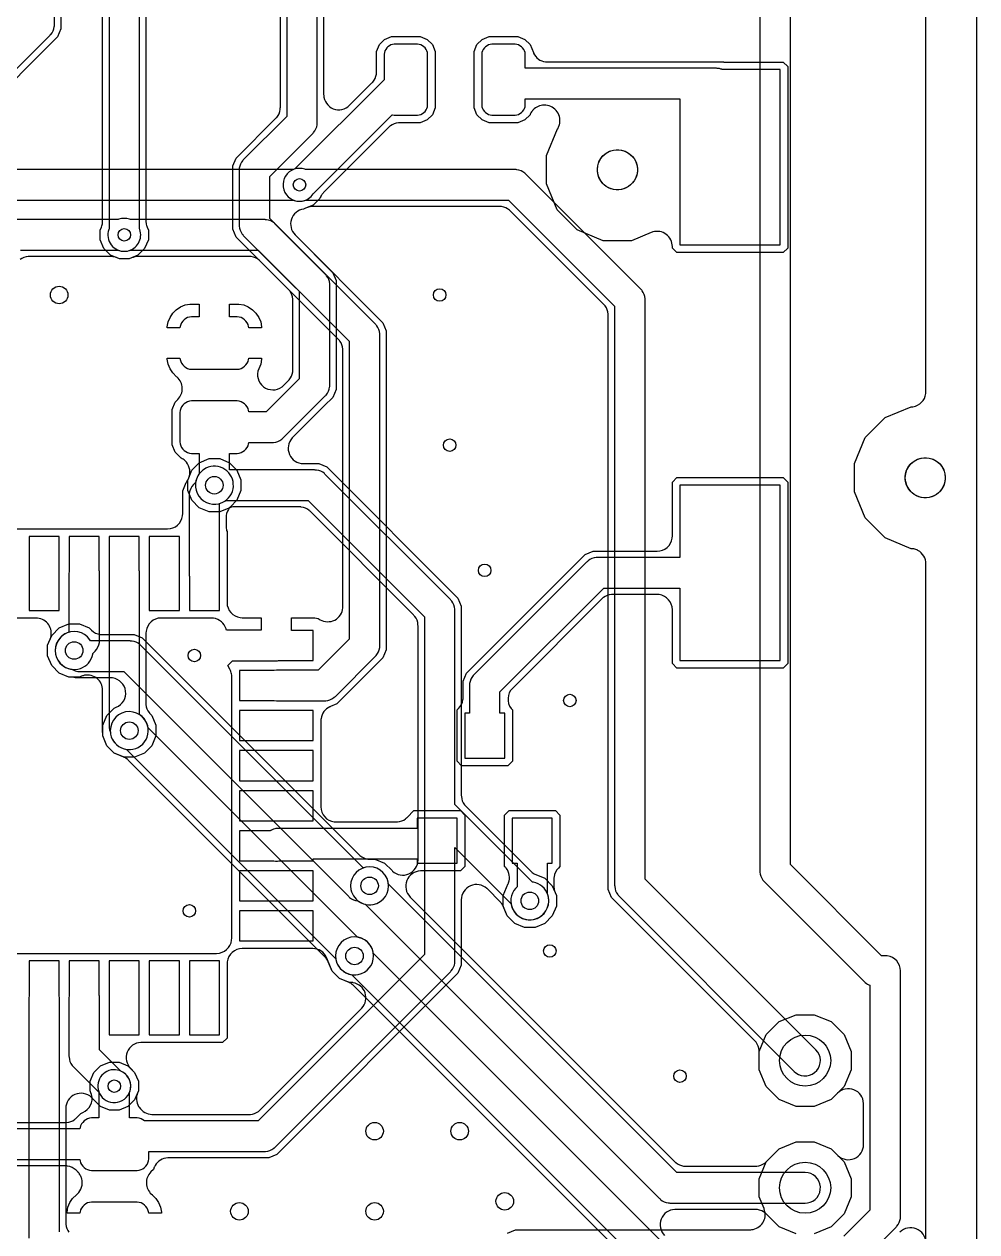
# Model space of a CAD drawing. Header units: millimetres. Extents: x 0 to 54.2, y 53.5 to 120.
# Drawn here: x 35.2 to 54.23, y 66.09 to 90.21 of the extents above; entities that cross this region are included whole.
import ezdxf

# ---------------------------------------------------------------- set-up
doc = ezdxf.new("R2010")
doc.units = ezdxf.units.MM

msp = doc.modelspace()

# ---------------------------------------------------------------- linework, layer by layer
at = {"layer": '16_copper'}
for points in [[(49.895, 99.174), (49.895, 73.3), (49.896, 73.288), (49.896, 73.276, 0.144215), (49.958, 73.115), (49.965, 73.107, 0.015626), (49.977, 73.093), (49.984, 73.084), (51.984, 71.084), (51.994, 71.077), (52.002, 71.068, 0.08798), (52.094, 71.014), (52.095, 71.014), (52.095, 66.526), (51.574, 66.005)], [(51.916, 65.484), (52.616, 66.184), (52.623, 66.194), (52.632, 66.202, 0.144213), (52.702, 66.359), (52.703, 66.37, 0.015609), (52.704, 66.389), (52.705, 66.4), (52.705, 71.3), (52.705, 71.301), (52.705, 71.301, 0.374196), (52.441, 71.602), (52.4, 71.605), (52.326, 71.605), (50.505, 73.426), (50.505, 99.3)], [(34.151, 86.695), (40.578, 86.695), (40.594, 86.689, 0.165099), (40.806, 86.689), (40.822, 86.695), (44.874, 86.695), (46.995, 84.574), (46.995, 73.01), (46.996, 72.998), (46.996, 72.986, 0.144215), (47.058, 72.825), (47.065, 72.817, 0.015626), (47.077, 72.803), (47.084, 72.794), (50.584, 69.294), (50.617, 69.266, 0.930833), (51.016, 69.726), (47.605, 73.136), (47.605, 84.7), (47.604, 84.712), (47.604, 84.724, 0.144215), (47.542, 84.885), (47.535, 84.893, 0.015626), (47.523, 84.907), (47.516, 84.916), (45.216, 87.216), (45.206, 87.223), (45.198, 87.232, 0.144213), (45.041, 87.302), (45.03, 87.303, 0.015609), (45.011, 87.304), (45, 87.305), (40.822, 87.305), (40.806, 87.311, 0.165099), (40.594, 87.311), (40.578, 87.305), (34.025, 87.305)], [(44.855, 66.066), (45.014, 66.132), (49.698, 66.132), (49.715, 66.133), (49.732, 66.134, 0.468035), (49.99, 66.524), (49.985, 66.537), (49.98, 66.553), (49.883, 66.788), (49.883, 67.152), (50.022, 67.49), (50.28, 67.748), (50.618, 67.887), (50.982, 67.887), (51.32, 67.748), (51.448, 67.62), (51.456, 67.612, 0.654869), (51.968, 67.835), (51.968, 68.645), (51.967, 68.656, 0.654879), (51.448, 68.86), (51.32, 68.732), (50.982, 68.593), (50.618, 68.593), (50.28, 68.732), (50.022, 68.99), (49.883, 69.328), (49.883, 69.69), (49.882, 69.702), (49.882, 69.714, 0.144215), (49.82, 69.875), (49.813, 69.883, 0.015626), (49.801, 69.898), (49.793, 69.906), (46.934, 72.765), (46.868, 72.924), (46.868, 84.395), (46.867, 84.407), (46.867, 84.419, 0.144215), (46.806, 84.58), (46.799, 84.588, 0.015626), (46.786, 84.602), (46.779, 84.61), (44.91, 86.479), (44.901, 86.487), (44.893, 86.495, 0.144213), (44.736, 86.565), (44.725, 86.566, 0.015609), (44.706, 86.567), (44.695, 86.568), (40.974, 86.568), (40.956, 86.567), (40.939, 86.566, 0.042726), (40.888, 86.556), (40.875, 86.551), (40.857, 86.545), (40.789, 86.517), (40.784, 86.516, 0.617577), (40.612, 85.999), (41.366, 85.245), (41.432, 85.086), (41.432, 82.914), (41.366, 82.755), (41.202, 82.591), (41.202, 82.591), (40.563, 81.952), (40.555, 81.944, 0.654869), (40.778, 81.432), (41.086, 81.432), (41.245, 81.366), (43.866, 78.745), (43.932, 78.586), (43.932, 74.805), (43.933, 74.793), (43.933, 74.781, 0.144215), (43.994, 74.62), (44.001, 74.612, 0.015626), (44.014, 74.598), (44.021, 74.59), (45.319, 73.291), (45.332, 73.28), (45.345, 73.268, 0.042726), (45.389, 73.239), (45.401, 73.234), (45.418, 73.225), (45.601, 73.15), (45.75, 73.001), (45.831, 72.806), (45.831, 72.594), (45.75, 72.399), (45.601, 72.25), (45.406, 72.169), (45.194, 72.169), (44.999, 72.25), (44.85, 72.399), (44.775, 72.582), (44.767, 72.598), (44.759, 72.614, 0.042729), (44.73, 72.657), (44.721, 72.667), (44.709, 72.681), (44.452, 72.937), (44.444, 72.945, 0.654869), (43.932, 72.722), (43.932, 71.414), (43.866, 71.255), (40.245, 67.634), (40.086, 67.568), (38.08, 67.568), (38.074, 67.568), (38.067, 67.568, 0.256033), (37.816, 67.417), (37.809, 67.401), (37.802, 67.389, 0.007166), (37.798, 67.38), (37.781, 67.338), (37.728, 67.286, 0.417845), (37.742, 66.841), (37.754, 66.833), (37.755, 66.832), (37.831, 66.756), (37.886, 66.673), (37.925, 66.581), (37.944, 66.483), (37.944, 66.465), (37.688, 66.465), (37.684, 66.492), (37.672, 66.53), (37.654, 66.565), (37.63, 66.597), (37.602, 66.625), (37.57, 66.649), (37.535, 66.667), (37.497, 66.679), (37.458, 66.685), (36.542, 66.685), (36.503, 66.679), (36.465, 66.667), (36.43, 66.649), (36.398, 66.625), (36.37, 66.597), (36.346, 66.565), (36.328, 66.53), (36.316, 66.492), (36.312, 66.465), (36.056, 66.465), (36.056, 66.483), (36.075, 66.581), (36.114, 66.673), (36.169, 66.756), (36.244, 66.83), (36.25, 66.835), (36.26, 66.843, 0.283033), (36.35, 67.15), (36.347, 67.162), (36.343, 67.17), (36.341, 67.179, 0.067455), (36.298, 67.255), (36.289, 67.266), (36.282, 67.275, 0.011805), (36.272, 67.286), (36.238, 67.319, 0.164336), (36.063, 67.405), (36.053, 67.406, 0.015596), (36.034, 67.407), (36.023, 67.408), (33.977, 67.408)], [(33.688, 67.535), (36.312, 67.535), (36.316, 67.508), (36.328, 67.47), (36.346, 67.435), (36.37, 67.403), (36.398, 67.375), (36.43, 67.351), (36.465, 67.333), (36.503, 67.321), (36.542, 67.315), (37.458, 67.315), (37.497, 67.321), (37.535, 67.333), (37.57, 67.351), (37.602, 67.375), (37.63, 67.403), (37.654, 67.435), (37.672, 67.47), (37.684, 67.508), (37.69, 67.547), (37.69, 67.695), (40, 67.695), (40.012, 67.696), (40.024, 67.696, 0.144215), (40.185, 67.758), (40.193, 67.765, 0.015626), (40.207, 67.777), (40.216, 67.784), (43.716, 71.284), (43.723, 71.294), (43.732, 71.302, 0.144213), (43.802, 71.459), (43.803, 71.47, 0.015609), (43.804, 71.489), (43.805, 71.5), (43.805, 73.764), (44.926, 72.643), (44.928, 72.626, 1), (45.672, 72.774), (45.659, 72.822, 0.26795), (45.374, 73.072), (45.357, 73.074), (43.805, 74.626), (43.805, 78.5), (43.804, 78.512), (43.804, 78.524, 0.144215), (43.742, 78.685), (43.735, 78.693, 0.015626), (43.723, 78.707), (43.716, 78.716), (41.216, 81.216), (41.206, 81.223), (41.198, 81.232, 0.144213), (41.041, 81.302), (41.03, 81.303, 0.015609), (41.011, 81.304), (41, 81.305), (39.305, 81.305), (39.305, 81.635), (39.458, 81.635), (39.497, 81.641), (39.535, 81.653), (39.57, 81.671), (39.602, 81.695), (39.63, 81.723), (39.654, 81.755), (39.672, 81.79), (39.684, 81.828), (39.688, 81.855), (40.16, 81.855), (40.172, 81.856), (40.184, 81.856, 0.144215), (40.345, 81.918), (40.353, 81.925, 0.015626), (40.367, 81.937), (40.376, 81.944), (41.216, 82.784), (41.223, 82.794), (41.232, 82.802, 0.144213), (41.302, 82.959), (41.303, 82.97, 0.015609), (41.304, 82.989), (41.305, 83), (41.305, 85), (41.304, 85.012), (41.304, 85.024, 0.144215), (41.242, 85.185), (41.235, 85.193, 0.015626), (41.223, 85.207), (41.216, 85.216), (40.216, 86.216), (40.206, 86.223), (40.198, 86.232, 0.144213), (40.041, 86.302), (40.03, 86.303, 0.015609), (40.011, 86.304), (40, 86.305), (37.322, 86.305), (37.306, 86.311, 0.165099), (37.094, 86.311), (37.078, 86.305), (35, 86.305)], [(35.126, 85.695), (37.078, 85.695), (37.094, 85.689, 0.165099), (37.306, 85.689), (37.322, 85.695), (39.874, 85.695), (40.695, 84.874), (40.695, 83.126), (40.034, 82.465), (39.688, 82.465), (39.684, 82.492), (39.672, 82.53), (39.654, 82.565), (39.63, 82.597), (39.602, 82.625), (39.57, 82.649), (39.535, 82.667), (39.497, 82.679), (39.458, 82.685), (38.542, 82.685), (38.503, 82.679), (38.465, 82.667), (38.43, 82.649), (38.398, 82.625), (38.37, 82.597), (38.346, 82.565), (38.328, 82.53), (38.316, 82.492), (38.31, 82.453), (38.31, 81.867), (38.316, 81.828), (38.328, 81.79), (38.346, 81.755), (38.37, 81.723), (38.398, 81.695), (38.43, 81.671), (38.465, 81.653), (38.503, 81.641), (38.542, 81.635), (38.695, 81.635), (38.695, 81.224), (38.685, 81.211, 0.82068), (39.211, 80.685), (39.224, 80.695), (40.874, 80.695), (43.195, 78.374), (43.195, 71.626), (39.874, 68.305), (37.603, 68.305), (37.602, 68.305), (37.57, 68.329), (37.535, 68.347), (37.497, 68.359), (37.458, 68.365), (37.305, 68.365), (37.305, 68.878), (37.311, 68.894, 1), (36.689, 69.106), (36.677, 69.064, 0.131651), (36.689, 68.894), (36.695, 68.878), (36.695, 68.365), (36.542, 68.365), (36.503, 68.359), (36.465, 68.347), (36.43, 68.329), (36.398, 68.305), (36.37, 68.277), (36.346, 68.245), (36.328, 68.21), (36.316, 68.172), (36.312, 68.145), (33.688, 68.145)], [(33.977, 68.272), (36.023, 68.272), (36.035, 68.273), (36.047, 68.273, 0.144215), (36.207, 68.334), (36.215, 68.341, 0.015626), (36.23, 68.354), (36.238, 68.361), (36.333, 68.456), (36.369, 68.471, 0.375551), (36.547, 68.83), (36.534, 68.869), (36.519, 68.904), (36.519, 69.096), (36.593, 69.272), (36.728, 69.407), (36.904, 69.481), (37.096, 69.481), (37.272, 69.407), (37.407, 69.272), (37.481, 69.096), (37.481, 68.904), (37.466, 68.869, 0.23771), (37.487, 68.596), (37.498, 68.578), (37.498, 68.577), (37.499, 68.577, 0.243769), (37.753, 68.434), (37.767, 68.433), (37.786, 68.432), (39.695, 68.432), (39.707, 68.433), (39.719, 68.433, 0.144215), (39.88, 68.494), (39.888, 68.501, 0.015626), (39.902, 68.514), (39.91, 68.521), (41.938, 70.549), (41.946, 70.558, 0.595488), (41.775, 71.064), (41.764, 71.067, 0.03035), (41.723, 71.069), (41.694, 71.069), (41.499, 71.15), (41.35, 71.299), (41.275, 71.482), (41.267, 71.498), (41.259, 71.514, 0.042729), (41.23, 71.557), (41.221, 71.567), (41.209, 71.581), (37.281, 75.509), (37.268, 75.52), (37.255, 75.532, 0.042722), (37.211, 75.561), (37.199, 75.566), (37.182, 75.575), (36.999, 75.65), (36.85, 75.799), (36.769, 75.994), (36.769, 76.206), (36.85, 76.401), (36.999, 76.55), (37.041, 76.567, 0.766176), (36.965, 77.151), (36.947, 77.152), (36.933, 77.153, 0.006901), (36.925, 77.154), (36.225, 77.154), (36.213, 77.158, 0.03941), (36.166, 77.167), (36.162, 77.168), (36.148, 77.168), (36.13, 77.169), (36.094, 77.169), (35.899, 77.25), (35.75, 77.399), (35.669, 77.594), (35.669, 77.806), (35.75, 78.001), (35.899, 78.15), (36.094, 78.231), (36.306, 78.231), (36.501, 78.15), (36.544, 78.106, 0.164349), (36.719, 78.02), (36.729, 78.019, 0.015609), (36.748, 78.018), (36.759, 78.017), (37.4, 78.017), (37.559, 77.951), (41.891, 73.62), (41.9, 73.612), (41.908, 73.604, 0.144213), (42.066, 73.533), (42.076, 73.533, 0.015609), (42.095, 73.531), (42.106, 73.531), (42.206, 73.531), (42.401, 73.45), (42.548, 73.303), (42.556, 73.295, 0.654869), (43.068, 73.518), (43.068, 78.195), (43.067, 78.207), (43.067, 78.219, 0.144215), (43.006, 78.38), (42.999, 78.388, 0.015626), (42.986, 78.402), (42.979, 78.41), (40.91, 80.479), (40.901, 80.487), (40.893, 80.495, 0.144213), (40.736, 80.565), (40.725, 80.566, 0.015609), (40.706, 80.567), (40.695, 80.568), (39.405, 80.568), (39.387, 80.567), (39.37, 80.566, 0.042726), (39.319, 80.556), (39.306, 80.551), (39.288, 80.545), (39.106, 80.469), (38.894, 80.469), (38.699, 80.55), (38.55, 80.699), (38.469, 80.894), (38.469, 81.106), (38.488, 81.15, 0.275605), (38.442, 81.459), (38.429, 81.475), (38.428, 81.476), (38.428, 81.476, 0.067164), (38.359, 81.53), (38.335, 81.543), (38.219, 81.658), (38.158, 81.807), (38.158, 82.513), (38.219, 82.662), (38.272, 82.714, 0.417845), (38.258, 83.159), (38.246, 83.167), (38.245, 83.168), (38.169, 83.244), (38.114, 83.327), (38.075, 83.419), (38.056, 83.517), (38.056, 83.535), (38.312, 83.535), (38.316, 83.508), (38.328, 83.47), (38.346, 83.435), (38.37, 83.403), (38.398, 83.375), (38.43, 83.351), (38.465, 83.333), (38.503, 83.321), (38.542, 83.315), (39.458, 83.315), (39.497, 83.321), (39.535, 83.333), (39.57, 83.351), (39.602, 83.375), (39.63, 83.403), (39.654, 83.435), (39.672, 83.47), (39.684, 83.508), (39.688, 83.535), (39.944, 83.535), (39.944, 83.517), (39.925, 83.419), (39.886, 83.326, 0.76617), (40.352, 82.967), (40.366, 82.979), (40.377, 82.988, 0.006899), (40.383, 82.994), (40.479, 83.09), (40.487, 83.099), (40.495, 83.107, 0.144213), (40.565, 83.264), (40.566, 83.275, 0.015612), (40.567, 83.294), (40.568, 83.305), (40.568, 84.695), (40.567, 84.707), (40.567, 84.719, 0.144215), (40.506, 84.88), (40.499, 84.888, 0.015626), (40.486, 84.902), (40.479, 84.91), (39.91, 85.479), (39.901, 85.487), (39.893, 85.495, 0.144213), (39.736, 85.565), (39.725, 85.566, 0.015609), (39.706, 85.567), (39.695, 85.568), (37.474, 85.568), (37.456, 85.567), (37.439, 85.566, 0.042724), (37.388, 85.556), (37.375, 85.551), (37.357, 85.545), (37.296, 85.519), (37.104, 85.519), (37.043, 85.545, 0.071738), (36.958, 85.566), (36.944, 85.567), (36.926, 85.568), (35.305, 85.568), (35.293, 85.567), (35.281, 85.567, 0.144215), (35.12, 85.506)], [(53.213, 65.879, 0.654879), (52.694, 66.083)]]:
    msp.add_lwpolyline(points, format="xyb", dxfattribs=at)
for points in [[(38.056, 84.145), (38.056, 84.163), (38.075, 84.261), (38.114, 84.353), (38.169, 84.436), (38.239, 84.506), (38.322, 84.561), (38.414, 84.6), (38.512, 84.619), (38.695, 84.619), (38.695, 84.365), (38.542, 84.365), (38.503, 84.359), (38.465, 84.347), (38.43, 84.329), (38.398, 84.305), (38.37, 84.277), (38.346, 84.245), (38.328, 84.21), (38.316, 84.172), (38.312, 84.145)], [(39.688, 84.145), (39.684, 84.172), (39.672, 84.21), (39.654, 84.245), (39.63, 84.277), (39.602, 84.305), (39.57, 84.329), (39.535, 84.347), (39.497, 84.359), (39.458, 84.365), (39.305, 84.365), (39.305, 84.619), (39.488, 84.619), (39.586, 84.6), (39.678, 84.561), (39.761, 84.506), (39.831, 84.436), (39.886, 84.353), (39.925, 84.261), (39.944, 84.163), (39.944, 84.145)]]:
    msp.add_lwpolyline(points, close=True, dxfattribs=at)
for points in [[(42.174, 72.628, 1), (42.026, 73.372), (41.978, 73.359), (41.974, 73.357), (37.53, 77.801), (37.521, 77.809), (37.513, 77.817, 0.144213), (37.355, 77.887), (37.345, 77.888, 0.015609), (37.326, 77.889), (37.315, 77.89), (36.527, 77.89), (36.515, 77.911, 1), (35.885, 77.489), (35.915, 77.45, 0.131653), (36.078, 77.341), (36.126, 77.328), (36.159, 77.324), (36.16, 77.323), (36.169, 77.318, 0.091534), (36.274, 77.283), (36.284, 77.283, 0.015609), (36.303, 77.281), (36.315, 77.281), (37.188, 77.281), (41.684, 72.784), (41.694, 72.777), (41.702, 72.768, 0.144213), (41.859, 72.698), (41.87, 72.697), (41.874, 72.697), (41.889, 72.685), (41.932, 72.66, 0.131651), (42.125, 72.622)], [(41.874, 71.228, 0.82068), (41.874, 71.972), (41.857, 71.974), (37.674, 76.157), (37.672, 76.174, 1), (36.928, 76.026), (36.941, 75.978, 0.26795), (37.226, 75.728), (37.243, 75.726), (41.426, 71.543), (41.428, 71.526, 0.376373), (41.825, 71.222)]]:
    msp.add_lwpolyline(points, format="xyb", close=True, dxfattribs=at)
at = {"layer": '1_copper'}
for points in [[(36.895, 107.14), (36.895, 86.122), (36.889, 86.106, 0.534511), (37.222, 85.672), (37.264, 85.677, 0.453093), (37.511, 86.106), (37.505, 86.122), (37.505, 107.014)], [(40.445, 101.26), (40.445, 88.366), (39.584, 87.506), (39.577, 87.496), (39.568, 87.488, 0.144213), (39.498, 87.331), (39.497, 87.32, 0.015609), (39.496, 87.301), (39.495, 87.29), (39.495, 86.2), (39.496, 86.188), (39.496, 86.176, 0.144215), (39.558, 86.015), (39.565, 86.007, 0.015626), (39.577, 85.993), (39.584, 85.984), (41.695, 83.874), (41.695, 77.926), (41.074, 77.305), (40.238, 77.305), (40.194, 77.302), (40.187, 77.3), (39.501, 77.3), (39.501, 76.7), (40.187, 76.7), (40.197, 76.698), (40.238, 76.695), (41.2, 76.695), (41.212, 76.696), (41.224, 76.696, 0.144215), (41.385, 76.758), (41.393, 76.765, 0.015626), (41.407, 76.777), (41.416, 76.784), (42.216, 77.584), (42.223, 77.594), (42.232, 77.602, 0.144213), (42.302, 77.759), (42.303, 77.77, 0.015609), (42.304, 77.789), (42.305, 77.8), (42.305, 84), (42.304, 84.012), (42.304, 84.024, 0.144215), (42.242, 84.185), (42.235, 84.193, 0.015626), (42.223, 84.207), (42.216, 84.216), (40.105, 86.326), (40.105, 87.164), (40.966, 88.024), (40.973, 88.034), (40.982, 88.042, 0.144213), (41.052, 88.199), (41.053, 88.21, 0.015609), (41.054, 88.229), (41.055, 88.24), (41.055, 101.26)], [(34.305, 88.574), (35.716, 89.984), (35.723, 89.994), (35.732, 90.002, 0.144213), (35.802, 90.159), (35.803, 90.17, 0.015609), (35.804, 90.189), (35.805, 90.2), (35.805, 98.378)], [(33.058, 71.652), (39.043, 71.652), (39.044, 71.652), (39.045, 71.652, 0.374196), (39.345, 71.916), (39.348, 71.957), (39.348, 77.174), (39.347, 77.19), (39.346, 77.206, 0.081774), (39.32, 77.301), (39.314, 77.313), (39.307, 77.327), (39.266, 77.397), (39.364, 77.495), (40.238, 77.495), (40.239, 77.495), (40.239, 77.495, 0.035819), (40.283, 77.499), (40.29, 77.5), (40.976, 77.5), (40.976, 78.1), (40.543, 78.1), (40.543, 78.354), (41.009, 78.354), (41.074, 78.337), (41.111, 78.315, 0.547986), (41.567, 78.552), (41.567, 78.564), (41.568, 78.579), (41.568, 83.695), (41.567, 83.707), (41.567, 83.719, 0.144215), (41.506, 83.88), (41.499, 83.888, 0.015626), (41.486, 83.902), (41.479, 83.91), (39.434, 85.955), (39.368, 86.114), (39.368, 87.376), (39.434, 87.535), (40.229, 88.33), (40.237, 88.339), (40.245, 88.347, 0.144213), (40.315, 88.504), (40.316, 88.515, 0.015609), (40.317, 88.534), (40.318, 88.545), (40.318, 91.4)], [(37.632, 91.4), (37.632, 86.274), (37.633, 86.256), (37.634, 86.239, 0.042726), (37.644, 86.188), (37.649, 86.175), (37.655, 86.157), (37.681, 86.096), (37.681, 85.904), (37.607, 85.728), (37.472, 85.593), (37.296, 85.519), (37.104, 85.519), (36.928, 85.593), (36.793, 85.728), (36.719, 85.904), (36.719, 86.096), (36.745, 86.157, 0.071736), (36.766, 86.242), (36.767, 86.256), (36.768, 86.274), (36.768, 91.4)], [(41.182, 91.4), (41.182, 88.803), (41.183, 88.792, 0.654879), (41.702, 88.588), (42.148, 89.034), (42.156, 89.043), (42.165, 89.052, 0.144213), (42.235, 89.209), (42.236, 89.219, 0.015609), (42.237, 89.238), (42.238, 89.25), (42.238, 89.663), (42.295, 89.8), (42.4, 89.905), (42.537, 89.962), (43.113, 89.962), (43.25, 89.905), (43.355, 89.8), (43.412, 89.663), (43.412, 88.537), (43.355, 88.4), (43.25, 88.295), (43.113, 88.238), (42.7, 88.238), (42.688, 88.237), (42.676, 88.237, 0.144215), (42.515, 88.175), (42.507, 88.168, 0.015626), (42.492, 88.156), (42.484, 88.148), (41.181, 86.846), (41.17, 86.832), (41.158, 86.819, 0.006894), (41.153, 86.813), (41.143, 86.798), (41.133, 86.783, 0.006268), (41.129, 86.776), (41.124, 86.764, 0.030364), (41.107, 86.728), (40.972, 86.593), (40.789, 86.517), (40.784, 86.516, 0.617575), (40.612, 85.999), (42.366, 84.245), (42.432, 84.086), (42.432, 77.714), (42.366, 77.555), (41.445, 76.634), (41.316, 76.581), (41.31, 76.578), (41.304, 76.576, 0.256031), (41.131, 76.34), (41.129, 76.322), (41.128, 76.309, 0.00807), (41.128, 76.299), (41.128, 74.579), (41.128, 74.579), (41.128, 74.578, 0.374196), (41.392, 74.277), (41.433, 74.275), (42.633, 74.275), (42.645, 74.275), (42.657, 74.276, 0.144215), (42.818, 74.337), (42.826, 74.344), (42.833, 74.349), (42.836, 74.353), (42.836, 74.353), (42.84, 74.357), (42.848, 74.364), (42.987, 74.502), (43.913, 74.502), (44.002, 74.413), (44.002, 73.387), (43.913, 73.298), (43.127, 73.298), (43.115, 73.297, 0.654877), (42.911, 72.777), (48.197, 67.491), (48.206, 67.483), (48.215, 67.475, 0.144213), (48.372, 67.405), (48.383, 67.404, 0.015609), (48.401, 67.403), (48.413, 67.402), (49.808, 67.402), (49.82, 67.403), (49.832, 67.403, 0.144215), (49.993, 67.464), (50.001, 67.471, 0.015626), (50.015, 67.484), (50.024, 67.491), (50.28, 67.748), (50.618, 67.887), (50.982, 67.887), (51.32, 67.748), (51.578, 67.49), (51.717, 67.152), (51.717, 66.788), (51.578, 66.45), (51.32, 66.192), (50.982, 66.053)], [(53.214, 54.771), (53.214, 79.429), (53.214, 79.43), (53.214, 79.431, 0.274625), (53.053, 79.697), (53.035, 79.707), (53.034, 79.707), (53.034, 79.707, 0.066964), (52.95, 79.731), (52.92, 79.733), (52.398, 79.95), (52, 80.348), (51.784, 80.868), (51.784, 81.432), (52, 81.952), (52.398, 82.35), (52.92, 82.567), (52.932, 82.568), (52.953, 82.569, 0.335207), (53.211, 82.83), (53.214, 82.871), (53.214, 91.4)], [(34.737, 80.128), (38.063, 80.128), (38.064, 80.128), (38.065, 80.128, 0.374196), (38.365, 80.392), (38.368, 80.433), (38.368, 80.886), (38.437, 81.052), (38.437, 81.052, 0.035821), (38.461, 81.089), (38.466, 81.101), (38.475, 81.118), (38.55, 81.301), (38.699, 81.45), (38.894, 81.531), (39.106, 81.531), (39.301, 81.45), (39.45, 81.301), (39.531, 81.106), (39.531, 80.894), (39.45, 80.699), (39.321, 80.571), (39.313, 80.562), (39.305, 80.553, 0.144213), (39.235, 80.396), (39.234, 80.385, 0.015609), (39.233, 80.366), (39.232, 80.355), (39.232, 80.185), (39.233, 80.174), (39.233, 80.162, 0.067852), (39.252, 80.077), (39.252, 80.076), (39.252, 78.659), (39.252, 78.658), (39.252, 78.657, 0.374196), (39.517, 78.357), (39.557, 78.354), (39.933, 78.354), (39.933, 78.105), (39.239, 78.105), (39.239, 78.109), (39.234, 78.129), (39.234, 78.13), (39.234, 78.131, 0.294554), (38.982, 78.345), (38.942, 78.348), (37.937, 78.348), (37.936, 78.348), (37.935, 78.348, 0.374196), (37.635, 78.084), (37.632, 78.043), (37.632, 76.645), (37.633, 76.633), (37.633, 76.621, 0.144215), (37.694, 76.46), (37.701, 76.452), (37.707, 76.445), (37.714, 76.438), (37.721, 76.429), (37.75, 76.401), (37.831, 76.206), (37.831, 75.994), (37.75, 75.799), (37.601, 75.65), (37.406, 75.569), (37.194, 75.569), (36.999, 75.65), (36.85, 75.799), (36.769, 75.994), (36.769, 76.051), (36.768, 76.067), (36.768, 76.905), (36.767, 76.922), (36.766, 76.939, 0.468031), (36.376, 77.197), (36.363, 77.192), (36.347, 77.186), (36.306, 77.169), (36.094, 77.169), (35.899, 77.25), (35.75, 77.399), (35.669, 77.594), (35.669, 77.806), (35.72, 77.927), (35.725, 77.943), (35.731, 77.959, 0.468034), (35.469, 78.347), (35.455, 78.347), (35.438, 78.348), (32.957, 78.348)], [(48.725, 64.064), (41.781, 71.009), (41.768, 71.02), (41.755, 71.032, 0.042726), (41.711, 71.061), (41.699, 71.066), (41.682, 71.075), (41.499, 71.15), (41.35, 71.299), (41.259, 71.519), (41.257, 71.529, 0.295833), (41.005, 71.745), (40.965, 71.748), (39.557, 71.748), (39.556, 71.748), (39.556, 71.748, 0.374196), (39.255, 71.483), (39.252, 71.443), (39.252, 69.961), (39.163, 69.872), (37.543, 69.872), (37.532, 69.871, 0.654882), (37.328, 69.352), (37.407, 69.272), (37.481, 69.096), (37.481, 68.904), (37.407, 68.728), (37.272, 68.593), (37.096, 68.519), (36.904, 68.519), (36.728, 68.593), (36.552, 68.768), (36.544, 68.776, 0.654869), (36.032, 68.553), (36.032, 66.267), (36.033, 66.255), (36.033, 66.243, 0.144215), (36.094, 66.082)], [(50.618, 66.053), (50.28, 66.192), (50.024, 66.449), (50.015, 66.457), (50.006, 66.465, 0.144213), (49.849, 66.535), (49.838, 66.536, 0.015609), (49.819, 66.537), (49.808, 66.538), (48.208, 66.538), (48.197, 66.537, 0.654877), (47.993, 66.018)]]:
    msp.add_lwpolyline(points, format="xyb", dxfattribs=at)
for points in [[(35.932, 91.4), (35.932, 90.114), (35.866, 89.955), (35.702, 89.791), (35.702, 89.791), (34.521, 88.61)], [(35.905, 66.088), (35.905, 70.762), (35.902, 70.806), (35.9, 70.813), (35.9, 71.499), (35.3, 71.499), (35.3, 70.813), (35.298, 70.803), (35.295, 70.762), (35.295, 65.962)]]:
    msp.add_lwpolyline(points, dxfattribs=at)
for points in [[(48.237, 85.648), (48.148, 85.737), (48.148, 85.766, 0.502304), (47.755, 86.058), (47.743, 86.053), (47.726, 86.047), (47.332, 85.884), (46.768, 85.884), (46.248, 86.1), (45.85, 86.498), (45.634, 87.018), (45.634, 87.582), (45.856, 88.119), (45.858, 88.12, 0.05811), (45.889, 88.189), (45.893, 88.199, 0.462623), (45.62, 88.588), (45.611, 88.588), (45.601, 88.589), (45.587, 88.589, 0.20499), (45.367, 88.494), (45.357, 88.483), (45.353, 88.478), (45.348, 88.473, 0.033201), (45.324, 88.437), (45.316, 88.422), (45.31, 88.41, 0.007736), (45.306, 88.401), (45.305, 88.4), (45.2, 88.295), (45.063, 88.238), (44.487, 88.238), (44.35, 88.295), (44.245, 88.4), (44.188, 88.537), (44.188, 89.663), (44.245, 89.8), (44.35, 89.905), (44.487, 89.962), (45.063, 89.962), (45.2, 89.905), (45.305, 89.8), (45.371, 89.641), (45.374, 89.635), (45.377, 89.629, 0.256031), (45.612, 89.455), (45.63, 89.454), (45.643, 89.453, 0.00807), (45.653, 89.453), (49.173, 89.453), (49.176, 89.452), (50.363, 89.452), (50.452, 89.363), (50.452, 85.737), (50.363, 85.648)], [(40.764, 86.677, 0.206848), (40.973, 86.817), (40.974, 86.818), (42.554, 88.398), (42.56, 88.395), (42.594, 88.39), (43.056, 88.39), (43.09, 88.395), (43.123, 88.406), (43.154, 88.422), (43.183, 88.443), (43.207, 88.467), (43.228, 88.496), (43.244, 88.527), (43.255, 88.56), (43.26, 88.594), (43.26, 89.606), (43.255, 89.64), (43.244, 89.673), (43.228, 89.704), (43.207, 89.733), (43.183, 89.757), (43.154, 89.778), (43.123, 89.794), (43.09, 89.805), (43.056, 89.81), (42.594, 89.81), (42.56, 89.805), (42.527, 89.794), (42.496, 89.778), (42.467, 89.757), (42.443, 89.733), (42.422, 89.704), (42.406, 89.673), (42.395, 89.64), (42.39, 89.606), (42.39, 89.096), (40.609, 87.316), (40.594, 87.311, 0.820679), (40.678, 86.672), (40.722, 86.672)], [(50.3, 89.3), (49.151, 89.3), (49.144, 89.302), (49.135, 89.307, 0.055529), (49.07, 89.323), (49.059, 89.324, 0.015609), (49.04, 89.325), (49.029, 89.326), (45.21, 89.326), (45.21, 89.606), (45.205, 89.64), (45.194, 89.673), (45.178, 89.704), (45.157, 89.733), (45.133, 89.757), (45.104, 89.778), (45.073, 89.794), (45.04, 89.805), (45.006, 89.81), (44.544, 89.81), (44.51, 89.805), (44.477, 89.794), (44.446, 89.778), (44.417, 89.757), (44.393, 89.733), (44.372, 89.704), (44.356, 89.673), (44.345, 89.64), (44.34, 89.606), (44.34, 88.594), (44.345, 88.56), (44.356, 88.527), (44.372, 88.496), (44.393, 88.467), (44.417, 88.443), (44.446, 88.422), (44.477, 88.406), (44.51, 88.395), (44.544, 88.39), (45.006, 88.39), (45.04, 88.395), (45.073, 88.406), (45.104, 88.422), (45.133, 88.443), (45.157, 88.467), (45.178, 88.496), (45.194, 88.527), (45.205, 88.56), (45.21, 88.594), (45.21, 88.716), (48.3, 88.716), (48.3, 85.8), (50.3, 85.8)], [(39.1, 79.187), (39.102, 79.197), (39.105, 79.238), (39.105, 80.637), (39.122, 80.641, 1), (38.878, 81.359), (38.832, 81.34, 0.198914), (38.641, 81.122), (38.628, 81.074), (38.626, 81.057), (38.584, 81.016, 0.164349), (38.498, 80.841), (38.497, 80.83, 0.015609), (38.496, 80.811), (38.495, 80.8), (38.495, 79.238), (38.498, 79.194), (38.5, 79.187), (38.5, 78.501), (39.1, 78.501)], [(43.937, 75.398), (43.848, 75.487), (43.848, 76.513), (43.879, 76.544, 0.164349), (43.965, 76.719), (43.966, 76.73, 0.015609), (43.967, 76.749), (43.968, 76.76), (43.968, 77.086), (44.034, 77.245), (46.405, 79.616), (46.564, 79.682), (47.843, 79.682), (47.844, 79.682), (47.844, 79.682, 0.374196), (48.145, 79.946), (48.148, 79.987), (48.148, 81.063), (48.237, 81.152), (50.363, 81.152), (50.452, 81.063), (50.452, 77.437), (50.363, 77.348), (48.237, 77.348), (48.148, 77.437), (48.148, 78.513), (48.148, 78.514), (48.148, 78.515, 0.374196), (47.883, 78.815), (47.843, 78.818), (46.955, 78.818), (46.943, 78.817), (46.931, 78.817, 0.144215), (46.77, 78.756), (46.762, 78.749, 0.015626), (46.748, 78.736), (46.74, 78.729), (44.954, 76.943), (44.953, 76.942), (44.953, 76.942, 0.374198), (44.927, 76.543), (44.952, 76.513), (44.952, 75.487), (44.863, 75.398)], [(44.8, 76.45), (44.705, 76.45), (44.705, 76.874), (46.776, 78.945), (48.3, 78.945), (48.3, 77.5), (50.3, 77.5), (50.3, 81), (48.3, 81), (48.3, 79.555), (46.65, 79.555), (46.638, 79.554), (46.626, 79.554, 0.144215), (46.465, 79.492), (46.457, 79.485, 0.015626), (46.443, 79.473), (46.434, 79.466), (44.184, 77.216), (44.177, 77.206), (44.168, 77.198, 0.144213), (44.098, 77.041), (44.097, 77.03, 0.015609), (44.096, 77.011), (44.095, 77), (44.095, 76.45), (44, 76.45), (44, 75.55), (44.8, 75.55)], [(36.274, 77.328, 0.26795), (36.559, 77.578), (36.572, 77.626), (36.574, 77.643), (36.616, 77.684, 0.164349), (36.702, 77.859), (36.703, 77.87, 0.015609), (36.704, 77.889), (36.705, 77.9), (36.705, 79.238), (36.702, 79.282), (36.7, 79.289), (36.7, 79.976), (36.1, 79.976), (36.1, 79.289), (36.098, 79.279), (36.095, 79.238), (36.095, 78.063), (36.078, 78.059, 0.876976), (36.225, 77.322)], [(37.374, 75.728, 0.668179), (37.511, 76.415), (37.505, 76.418), (37.505, 79.238), (37.502, 79.282), (37.5, 79.289), (37.5, 79.976), (36.9, 79.976), (36.9, 79.289), (36.898, 79.279), (36.895, 79.238), (36.895, 76.2), (36.896, 76.188), (36.896, 76.176, 0.071735), (36.915, 76.091), (36.919, 76.082), (36.922, 76.076), (36.922, 76.075), (36.928, 76.026), (36.941, 75.978, 0.339454), (37.325, 75.722)], [(43.85, 74.35), (43.05, 74.35), (43.05, 74.148), (40.281, 74.148), (40.269, 74.147), (40.257, 74.147, 0.08798), (40.154, 74.12), (40.143, 74.114), (40.132, 74.109), (40.124, 74.104), (40.118, 74.1), (39.501, 74.1), (39.501, 73.5), (40.188, 73.5), (40.218, 73.496), (40.262, 73.496), (40.287, 73.5), (40.976, 73.5), (40.976, 73.538), (43.05, 73.538), (43.05, 73.45), (43.85, 73.45)], [(45.194, 72.169), (44.999, 72.25), (44.85, 72.399), (44.769, 72.594), (44.769, 72.806), (44.87, 73.048), (44.872, 73.054), (44.875, 73.06, 0.256032), (44.831, 73.35), (44.819, 73.363), (44.811, 73.373, 0.008071), (44.804, 73.381), (44.798, 73.387), (44.798, 74.413), (44.887, 74.502), (45.813, 74.502), (45.902, 74.413), (45.902, 73.387), (45.871, 73.356, 0.164349), (45.785, 73.181), (45.784, 73.17, 0.015609), (45.783, 73.151), (45.782, 73.14), (45.782, 72.984), (45.783, 72.966), (45.784, 72.949, 0.042726), (45.794, 72.898), (45.799, 72.885), (45.805, 72.867), (45.831, 72.806), (45.831, 72.594), (45.75, 72.399), (45.601, 72.25), (45.406, 72.169)], [(45.374, 72.328, 0.339456), (45.678, 72.675), (45.678, 72.725, 0.076434), (45.659, 72.822), (45.655, 72.832), (45.655, 73.45), (45.75, 73.45), (45.75, 74.35), (44.95, 74.35), (44.95, 73.45), (45.045, 73.45), (45.045, 72.98), (45.015, 72.95, 0.668178), (45.325, 72.322)], [(50.844, 66.668, 0.930834), (50.8, 67.275), (48.234, 67.275), (42.477, 73.031), (42.472, 73.074, 1), (41.728, 72.926), (41.741, 72.878, 0.233169), (41.978, 72.641), (42.015, 72.631), (47.892, 66.754), (47.901, 66.747), (47.91, 66.738, 0.144213), (48.067, 66.668), (48.077, 66.667, 0.015609), (48.096, 66.666), (48.108, 66.665), (50.8, 66.665)], [(50.844, 64.128, 0.930834), (50.8, 64.735), (49.096, 64.735), (42.174, 71.657), (42.172, 71.674, 1), (41.428, 71.526), (41.441, 71.478, 0.26795), (41.726, 71.228), (41.743, 71.226), (48.754, 64.214), (48.764, 64.207), (48.772, 64.198, 0.144213), (48.929, 64.128), (48.94, 64.127, 0.015609), (48.959, 64.126), (48.97, 64.125), (50.8, 64.125)], [(37.064, 68.677, 0.716589), (37.145, 69.295), (37.129, 69.302), (36.705, 69.726), (36.705, 70.762), (36.702, 70.806), (36.7, 70.813), (36.7, 71.499), (36.1, 71.499), (36.1, 70.813), (36.098, 70.803), (36.095, 70.762), (36.095, 69.6), (36.096, 69.588), (36.096, 69.576, 0.144215), (36.158, 69.415), (36.165, 69.407, 0.015626), (36.177, 69.393), (36.184, 69.384), (36.698, 68.871), (36.705, 68.855, 0.303346), (37.022, 68.672)]]:
    msp.add_lwpolyline(points, format="xyb", close=True, dxfattribs=at)
for points in [[(35.9, 79.976), (35.3, 79.976), (35.3, 78.501), (35.9, 78.501)], [(38.3, 79.976), (37.7, 79.976), (37.7, 78.501), (38.3, 78.501)], [(40.976, 76.5), (39.501, 76.5), (39.501, 75.9), (40.976, 75.9)], [(40.976, 75.7), (39.501, 75.7), (39.501, 75.1), (40.976, 75.1)], [(40.976, 74.9), (39.501, 74.9), (39.501, 74.3), (40.976, 74.3)], [(40.976, 73.3), (39.501, 73.3), (39.501, 72.7), (40.976, 72.7)], [(40.976, 72.5), (39.501, 72.5), (39.501, 71.9), (40.976, 71.9)], [(37.5, 71.499), (36.9, 71.499), (36.9, 70.025), (37.5, 70.025)], [(38.3, 71.499), (37.7, 71.499), (37.7, 70.025), (38.3, 70.025)], [(39.1, 71.499), (38.5, 71.499), (38.5, 70.025), (39.1, 70.025)], [(50.618, 68.593), (50.28, 68.732), (50.022, 68.99), (49.883, 69.328), (49.883, 69.692), (50.022, 70.03), (50.28, 70.288), (50.618, 70.427), (50.982, 70.427), (51.32, 70.288), (51.578, 70.03), (51.717, 69.692), (51.717, 69.328), (51.578, 68.99), (51.32, 68.732), (50.982, 68.593)]]:
    msp.add_lwpolyline(points, close=True, dxfattribs=at)
at = {"layer": 'drills_NPTH'}
for centre in [(47.05, 87.3), (53.2, 81.15)]:
    msp.add_circle(centre, 0.4, dxfattribs=at)
at = {"layer": 'drills_PTH'}
for centre in [(50.8, 69.51), (50.8, 66.97)]:
    msp.add_circle(centre, 0.51, dxfattribs=at)
at = {"layer": 'drills_via_1_16'}
for centre, radius in [((40.7, 87), 0.125), ((37.2, 86), 0.125), ((35.9, 84.8), 0.175), ((43.5, 84.8), 0.125), ((43.7, 81.8), 0.125), ((39, 81), 0.175), ((44.4, 79.3), 0.125), ((36.2, 77.7), 0.175), ((38.6, 77.6), 0.125), ((46.1, 76.7), 0.125), ((37.3, 76.1), 0.175), ((42.1, 73), 0.175), ((45.3, 72.7), 0.175), ((45.3, 72.7), 0.175), ((38.5, 72.5), 0.125), ((41.8, 71.6), 0.175), ((45.7, 71.7), 0.125), ((48.3, 69.2), 0.125), ((37, 69), 0.125), ((42.2, 68.1), 0.175), ((43.9, 68.1), 0.175), ((44.8, 66.7), 0.175), ((39.5, 66.5), 0.175), ((42.2, 66.5), 0.175)]:
    msp.add_circle(centre, radius, dxfattribs=at)
at = {"layer": 'holes'}
for points in [[(47.024, 86.9), (46.972, 86.907), (46.921, 86.92), (46.873, 86.94), (46.827, 86.967), (46.786, 86.999), (46.749, 87.036), (46.717, 87.077), (46.69, 87.123), (46.67, 87.171), (46.657, 87.222), (46.65, 87.274), (46.65, 87.326), (46.657, 87.378), (46.67, 87.429), (46.69, 87.477), (46.717, 87.523), (46.749, 87.564), (46.786, 87.601), (46.827, 87.633), (46.873, 87.66), (46.921, 87.68), (46.972, 87.693), (47.024, 87.7), (47.076, 87.7), (47.128, 87.693), (47.179, 87.68), (47.227, 87.66), (47.273, 87.633), (47.314, 87.601), (47.351, 87.564), (47.383, 87.523), (47.41, 87.477), (47.43, 87.429), (47.443, 87.378), (47.45, 87.326), (47.45, 87.274), (47.443, 87.222), (47.43, 87.171), (47.41, 87.123), (47.383, 87.077), (47.351, 87.036), (47.314, 86.999), (47.273, 86.967), (47.227, 86.94), (47.179, 86.92), (47.128, 86.907), (47.076, 86.9), (47.024, 86.9)], [(53.174, 80.75), (53.122, 80.757), (53.071, 80.77), (53.023, 80.79), (52.977, 80.817), (52.936, 80.849), (52.899, 80.886), (52.867, 80.927), (52.84, 80.973), (52.82, 81.021), (52.807, 81.072), (52.8, 81.124), (52.8, 81.176), (52.807, 81.228), (52.82, 81.279), (52.84, 81.327), (52.867, 81.373), (52.899, 81.414), (52.936, 81.451), (52.977, 81.483), (53.023, 81.51), (53.071, 81.53), (53.122, 81.543), (53.174, 81.55), (53.226, 81.55), (53.278, 81.543), (53.329, 81.53), (53.377, 81.51), (53.423, 81.483), (53.464, 81.451), (53.501, 81.414), (53.533, 81.373), (53.56, 81.327), (53.58, 81.279), (53.593, 81.228), (53.6, 81.176), (53.6, 81.124), (53.593, 81.072), (53.58, 81.021), (53.56, 80.973), (53.533, 80.927), (53.501, 80.886), (53.464, 80.849), (53.423, 80.817), (53.377, 80.79), (53.329, 80.77), (53.278, 80.757), (53.226, 80.75), (53.174, 80.75)]]:
    msp.add_lwpolyline(points, close=True, dxfattribs=at)
at = {"layer": 'outline'}
msp.add_lwpolyline([(0, 53.45), (54.23, 53.45), (54.23, 120), (0, 120), (0, 53.45)], close=True, dxfattribs=at)

doc.saveas('drawing.dxf')
